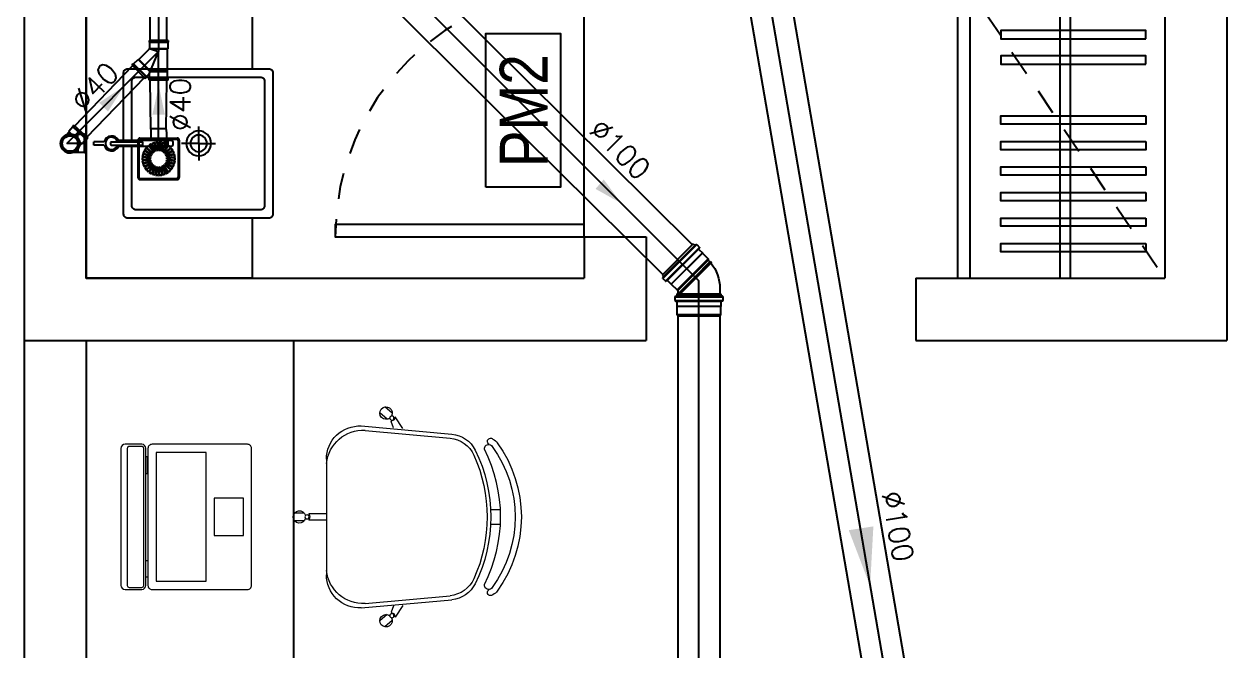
# Model space of a CAD drawing. Header units: millimetres. Extents: x 3923 to 4007, y 744 to 863.
# Drawn here: x 3954.5 to 3960.3, y 831.62 to 834.64 of the extents above; entities that cross this region are included whole.
import ezdxf
from ezdxf.enums import TextEntityAlignment as Align

# ---------------------------------------------------------------- set-up
doc = ezdxf.new("R2010")
doc.units = ezdxf.units.MM
doc.linetypes.add('HIDDEN2', pattern=[0.1875, 0.125, -0.0625])
for name, color, linetype in [('-HIDRO', 8, 'Continuous'), ('AF', 5, 'Continuous'), ('Texto-Tubos', 7, 'Continuous'), ('TigreCad', 3, 'Continuous'), ('Tinterno', 9, 'Continuous'), ('TUBULAÇÃO_ESGOTO', 5, 'Continuous')]:
    doc.layers.add(name, color=color, linetype=linetype)
doc.layers.add('E-Lay-9', color=9, linetype='Continuous', lineweight=9)
doc.styles.add('F2', font='ARIALN.TTF')
doc.styles.add('TCTUBOS-TXT', font='txt.shx')

# ---------------------------------------------------------------- blocks, each defined once
blk = doc.blocks.new('Cadeira')
at = {"layer": 'E-Lay-9', "color": 8}
for p, q in [((-0.0093, 0.0535), (-0.0093, 0.0769)), ((0.0096, 0.0535), (0.0096, 0.0769)), ((-0.0075, 0), (-0.0075, 0.0425)), ((-0.0075, 0.0425), (-0.0056, 0.0425)), ((0.0056, 0.0425), (0.0075, 0.0425)), ((0.0075, 0), (0.0075, 0.0425)), ((-0.1393, 0), (0.1393, 0)), ((-0.2192, -0.0836), (-0.1996, -0.3023)), ((0.2192, -0.0836), (0.1996, -0.3023)), ((-0.2087, -0.0936), (-0.1898, -0.2982)), ((0.2087, -0.0936), (0.1898, -0.2982)), ((-0.25, -0.1588), (-0.265, -0.1409)), ((-0.2355, -0.1467), (-0.2505, -0.1288)), ((0.2355, -0.1467), (0.2505, -0.1288)), ((0.25, -0.1588), (0.265, -0.1409)), ((-0.2398, -0.1647), (-0.2413, -0.1659)), ((-0.2133, -0.1847), (-0.2413, -0.1659)), ((-0.2298, -0.1563), (-0.2313, -0.1575)), ((-0.2144, -0.1618), (-0.2298, -0.1563)), ((0.2133, -0.1847), (0.2413, -0.1659)), ((0.2144, -0.1618), (0.2298, -0.1563)), ((0.2298, -0.1563), (0.2313, -0.1575)), ((0.2398, -0.1647), (0.2413, -0.1659)), ((-0.0175, -0.3961), (-0.0175, -0.4196)), ((0.0175, -0.3961), (0.0175, -0.4196))]:
    blk.add_line(p, q, dxfattribs=at)
blk.add_lwpolyline([(0.1631, -0.3812, -0.237888), (-0.1631, -0.3812, 0.605717), (-0.1738, -0.3953, 0.122717), (-0.17, -0.4, 0.323529), (0.17, -0.4, 0.122717), (0.1738, -0.3953, 0.605717)], format="xyb", close=True, dxfattribs=at)
for centre in [(0, 0.0466), (-0.2382, -0.1579), (0.2382, -0.1579)]:
    blk.add_circle(centre, 0.005, dxfattribs=at)
for centre, radius, start, end in [((0.0001, 0.0652), 0.015, 281.6334, 257.4537), ((0, 0.0475), 0.0075, 221.8103, 318.1897), ((-0.1393, -0.08), 0.08, 90, 182.5692), ((0.1393, -0.08), 0.08, 357.4308, 90), ((-0.1202, -0.0886), 0.0887, 95.5925, 183.2522), ((0.1202, -0.0886), 0.0887, 356.7478, 84.4075), ((-0.2502, -0.1438), 0.015, 322.5463, 298.3666), ((0.2502, -0.1438), 0.015, 241.6334, 217.4537), ((-0.2388, -0.1573), 0.0075, 261.8103, 358.1897), ((0.2388, -0.1573), 0.0075, 181.8103, 278.1897), ((-0.1299, -0.296), 0.07, 185.1212, 243.6047), ((-0.1201, -0.2918), 0.07, 185.2999, 245.7361), ((0.1201, -0.2918), 0.07, 294.2639, 354.7001), ((0.1299, -0.296), 0.07, 296.3953, 354.8788), ((0, -0.0343), 0.3622, 243.6047, 296.3953), ((0, -0.0254), 0.3622, 245.7361, 294.2639), ((-0.1819, -0.3961), 0.00782, 29.8109, 225.3255), ((-0.1625, -0.39), 0.0275, 205.1455, 233.4571), ((-0.1625, -0.39), 0.0125, 205.1455, 233.1301), ((0.1819, -0.3961), 0.00782, 314.6745, 150.1891), ((0.1625, -0.39), 0.0275, 306.5429, 334.8545), ((0, -0.1648), 0.3052, 234.1238, 305.8762)]:
    blk.add_arc(centre, radius, start, end, dxfattribs=at)
blk = doc.blocks.new('Notebook')
at = {"layer": 'E-Lay-9', "color": 8}
for p, q in [((-0.175, 0.305), (-0.175, 0.3)), ((-0.175, 0.3), (-0.175, 0.265)), ((0.165, 0.315), (-0.165, 0.315)), ((0.175, 0.3), (0.175, 0.305)), ((0.175, 0.265), (0.175, 0.3)), ((-0.165, 0.255), (0.165, 0.255))]:
    blk.add_line(p, q, dxfattribs=at)
for points in [[(-0.165, 0.26), (0.165, 0.26, 0.414214), (0.17, 0.265), (0.17, 0.295, 0.414214), (0.165, 0.3), (-0.165, 0.3, 0.414214), (-0.17, 0.295), (-0.17, 0.265, 0.414214)], [(-0.165, 0), (0.165, 0, 0.414214), (0.175, 0.01), (0.175, 0.24, 0.414214), (0.165, 0.25), (-0.165, 0.25, 0.414214), (-0.175, 0.24), (-0.175, 0.01, 0.414214)]]:
    blk.add_lwpolyline(points, format="xyb", close=True, dxfattribs=at)
for points in [[(-0.105, 0.25), (-0.145, 0.25), (-0.145, 0.255), (-0.105, 0.255)], [(0.105, 0.25), (0.145, 0.25), (0.145, 0.255), (0.105, 0.255)], [(-0.155, 0.11), (0.155, 0.11), (0.155, 0.23), (-0.155, 0.23)], [(-0.045, 0.02), (0.045, 0.02), (0.045, 0.09), (-0.045, 0.09)]]:
    blk.add_lwpolyline(points, close=True, dxfattribs=at)
for centre, start, end in [((-0.165, 0.305), 90, 180), ((0.165, 0.305), 0, 90), ((-0.165, 0.265), 180, 270), ((0.165, 0.265), 270, 360)]:
    blk.add_arc(centre, 0.01, start, end, dxfattribs=at)
blk = doc.blocks.new('j9n40d')
at = {"layer": 'TigreCad'}
for p, q in [((0, 20.6), (9.8, 20.6)), ((9.8, 20.6), (17.8, 20.6)), ((19, 21.8), (17.8, 20.6)), ((34, 21.8), (19, 21.8)), ((19, -21.8), (19, 21.8)), ((35, 22.8), (34, 21.8)), ((35, 22.8), (35, -22.8)), ((39, 22.8), (35, 22.8)), ((39, 22.8), (39, -22.8)), ((0, -20.6), (9.8, -20.6)), ((9.8, -20.6), (17.8, -20.6)), ((19, -21.8), (17.8, -20.6)), ((34, -21.8), (19, -21.8)), ((35, -22.8), (34, -21.8)), ((39, -22.8), (35, -22.8))]:
    blk.add_line(p, q, dxfattribs=at)
for radius, start, end in [(22.8, 64.6232, 295.3768), (20.6, 90, 270)]:
    blk.add_arc((0, 0), radius, start, end, dxfattribs=at)
at = {"layer": 'Tinterno'}
for p, q in [((17.8, 20.6), (17.8, -20.6)), ((34, 21.8), (34, -21.8))]:
    blk.add_line(p, q, dxfattribs=at)
blk.add_arc((0, 0), 21.8, 70.9009, 289.0991, dxfattribs=at)
blk = doc.blocks.new('j9n40s')
at = {"layer": 'TigreCad'}
for p, q in [((9.8, 20.6), (17.8, 20.6)), ((19, 21.8), (17.8, 20.6)), ((17.8, 20.6), (17.8, 14.3)), ((19, 12.6), (19, 21.8)), ((34, 21.8), (19, 21.8)), ((35, 22.8), (34, 21.8)), ((39, 22.8), (35, 22.8)), ((35, 22.8), (35, -22.8)), ((39, 22.8), (39, -22.8)), ((9.8, -20.6), (17.8, -20.6)), ((17.8, -20.6), (17.8, -14.3)), ((19, -21.8), (17.8, -20.6)), ((19, -12.6), (19, -21.8)), ((34, -21.8), (19, -21.8)), ((35, -22.8), (34, -21.8)), ((39, -22.8), (35, -22.8))]:
    blk.add_line(p, q, dxfattribs=at)
for radius in [22.8, 20]:
    blk.add_circle((0, 0), radius, dxfattribs=at)
at = {"layer": 'Tinterno'}
blk.add_line((34, 21.8), (34, -21.8), dxfattribs=at)
blk.add_circle((0, 0), 18.8, dxfattribs=at)
blk = doc.blocks.new('27289207s')
at = {"linetype": 'Continuous'}
for p, q in [((-49.9, -44.9), (-49.9, 44.9)), ((-47.4, -43.9), (-47.4, 43.9)), ((44.9, 49.9), (-44.9, 49.9)), ((43.9, 47.4), (-43.9, 47.4)), ((-12.4, 15.7), (-24.2, 31.9)), ((-11.1, 16.7), (-22.8, 32.9)), ((-8.9, 17.9), (-17, 36.2)), ((-7.4, 18.6), (-15.5, 36.9)), ((-5, 19.4), (-9.1, 38.9)), ((-3.3, 19.7), (-7.5, 39.3)), ((-0.9, 20), (-0.9, 40)), ((0.8, 20), (0.8, 40)), ((3.3, 19.7), (7.5, 39.3)), ((5, 19.4), (9.1, 38.9)), ((7.4, 18.6), (15.5, 36.9)), ((8.9, 17.9), (17, 36.2)), ((11.1, 16.7), (22.8, 32.9)), ((12.4, 15.7), (24.2, 31.9)), ((47.4, -43.9), (47.4, 43.9)), ((49.9, -44.9), (49.9, 44.9)), ((-20, 1.2), (-39.9, 3.3)), ((-19.8, 2.9), (-39.7, 5)), ((-19.3, 5.4), (-38.3, 11.5)), ((-18.7, 7), (-37.8, 13.2)), ((-17.7, 9.3), (-35.1, 19.3)), ((-16.9, 10.7), (-34.2, 20.7)), ((-15.4, 12.7), (-30.3, 26.1)), ((-14.3, 14), (-29.2, 27.4)), ((14.3, 14), (29.2, 27.4)), ((15.4, 12.7), (30.3, 26.1)), ((16.9, 10.7), (34.2, 20.7)), ((17.7, 9.3), (35.1, 19.3)), ((18.7, 7), (37.8, 13.2)), ((19.3, 5.4), (38.3, 11.5)), ((19.8, 2.9), (39.7, 5)), ((20, 1.2), (39.9, 3.3)), ((-20, -1.2), (-39.9, -3.3)), ((-19.8, -2.9), (-39.7, -5)), ((-19.3, -5.4), (-38.3, -11.5)), ((-18.7, -7), (-37.8, -13.2)), ((-17.7, -9.3), (-35.1, -19.3)), ((-16.9, -10.7), (-34.2, -20.7)), ((-15.4, -12.7), (-30.3, -26.1)), ((-14.3, -14), (-29.2, -27.4)), ((-12.4, -15.7), (-24.2, -31.9)), ((-11.1, -16.7), (-22.8, -32.9)), ((-8.9, -17.9), (-17, -36.2)), ((-7.4, -18.6), (-15.5, -36.9)), ((-5, -19.4), (-9.1, -38.9)), ((-3.3, -19.7), (-7.5, -39.3)), ((-0.9, -20), (-0.9, -40)), ((0.8, -20), (0.8, -40)), ((3.3, -19.7), (7.5, -39.3)), ((5, -19.4), (9.1, -38.9)), ((7.4, -18.6), (15.5, -36.9)), ((8.9, -17.9), (17, -36.2)), ((11.1, -16.7), (22.8, -32.9)), ((12.4, -15.7), (24.2, -31.9)), ((14.3, -14), (29.2, -27.4)), ((15.4, -12.7), (30.3, -26.1)), ((16.9, -10.7), (34.2, -20.7)), ((17.7, -9.3), (35.1, -19.3)), ((18.7, -7), (37.8, -13.2)), ((19.3, -5.4), (38.3, -11.5)), ((19.8, -2.9), (39.7, -5)), ((20, -1.2), (39.9, -3.3)), ((44.9, -49.9), (-44.9, -49.9)), ((43.9, -47.4), (-43.9, -47.4)), ((-18.7, -59.9), (-19, -49.9)), ((18.7, -59.9), (19, -49.9)), ((-18.7, -60.4), (-18.7, -59.9)), ((-18.5, -70.9), (-18.7, -60.4)), ((-17, -72.4), (-16.5, -72.4)), ((-16.5, -72.4), (17, -72.4)), ((18.5, -70.9), (18.7, -59.9))]:
    blk.add_line(p, q, dxfattribs=at)
for centre, radius, start, end in [((-44.9, 44.9), 5, 90, 180), ((-43.9, 43.9), 3.5, 90, 180), ((0, 0), 40, 127.2176, 136.7824), ((0, 0), 39, 127.249, 136.7512), ((0, 0), 40, 115.2176, 124.7824), ((0, 0), 39, 115.2489, 124.7512), ((0, 0), 40, 103.2176, 112.7824), ((0, 0), 39, 103.2489, 112.7512), ((0, 0), 40, 91.2176, 100.7823), ((0, 0), 39, 91.2488, 100.7511), ((0, 0), 40, 79.2177, 88.7824), ((0, 0), 39, 79.2489, 88.7512), ((0, 0), 39, 67.2488, 76.7511), ((0, 0), 40, 67.2177, 76.7824), ((0, 0), 39, 55.2488, 64.7511), ((0, 0), 40, 55.2176, 64.7824), ((0, 0), 39, 43.2488, 52.7511), ((0, 0), 40, 43.2177, 52.7824), ((43.9, 43.9), 3.5, 0, 90), ((44.9, 44.9), 5, 0, 90), ((0, 0), 40, 175.2176, 184.7824), ((0, 0), 40, 163.2176, 172.7824), ((0, 0), 39, 175.2489, 184.7511), ((0, 0), 39, 163.2489, 172.7512), ((0, 0), 40, 151.2177, 160.7824), ((0, 0), 39, 151.2489, 160.7512), ((0, 0), 40, 139.2176, 148.7823), ((0, 0), 39, 139.2489, 148.7512), ((0, 0), 21, 176.3197, 183.6803), ((0, 0), 21, 164.3198, 171.6803), ((0, 0), 20, 176.4358, 183.5642), ((0, 0), 20, 164.4358, 171.5641), ((0, 0), 21, 152.3197, 159.6802), ((0, 0), 20, 152.4358, 159.5642), ((0, 0), 21, 140.3199, 147.6804), ((0, 0), 20, 140.4358, 147.5642), ((0, 0), 21, 128.3197, 135.6802), ((0, 0), 20, 128.4358, 135.5642), ((0, 0), 21, 116.3197, 123.6802), ((0, 0), 20, 116.4359, 123.5643), ((0, 0), 21, 104.3197, 111.6802), ((0, 0), 20, 104.4359, 111.5643), ((0, 0), 21, 92.3198, 99.6803), ((0, 0), 20, 92.4358, 99.5642), ((0, 0), 21, 80.3197, 87.6802), ((0, 0), 20, 80.4358, 87.5642), ((0, 0), 20, 68.4357, 75.5641), ((0, 0), 21, 68.3198, 75.6803), ((0, 0), 20, 56.4358, 63.5642), ((0, 0), 21, 56.3199, 63.6804), ((0, 0), 20, 44.4357, 51.5641), ((0, 0), 21, 44.3198, 51.6803), ((0, 0), 20, 32.4358, 39.5642), ((0, 0), 21, 32.3198, 39.6803), ((0, 0), 20, 20.4358, 27.5642), ((0, 0), 21, 20.3196, 27.6801), ((0, 0), 20, 8.4359, 15.5642), ((0, 0), 20, 356.4358, 3.5642), ((0, 0), 21, 8.3197, 15.6802), ((0, 0), 21, 356.3197, 3.6803), ((0, 0), 39, 31.2489, 40.7512), ((0, 0), 40, 31.2176, 40.7824), ((0, 0), 39, 19.2488, 28.7511), ((0, 0), 40, 19.2176, 28.7823), ((0, 0), 39, 7.2488, 16.7511), ((0, 0), 40, 7.2176, 16.7824), ((0, 0), 39, 355.2489, 4.7511), ((0, 0), 40, 355.2176, 4.7824), ((0, 0), 40, 187.2176, 196.7824), ((0, 0), 39, 187.2488, 196.7511), ((0, 0), 40, 199.2176, 208.7824), ((0, 0), 39, 199.2488, 208.7511), ((0, 0), 40, 211.2177, 220.7824), ((0, 0), 39, 211.2488, 220.7511), ((0, 0), 40, 223.2176, 232.7824), ((0, 0), 39, 223.2488, 232.7511), ((0, 0), 21, 188.3198, 195.6803), ((0, 0), 20, 188.4359, 195.5642), ((0, 0), 21, 200.3198, 207.6803), ((0, 0), 20, 200.4358, 207.5642), ((0, 0), 21, 212.3196, 219.6801), ((0, 0), 20, 212.4358, 219.5642), ((0, 0), 21, 224.3196, 231.6801), ((0, 0), 20, 224.4359, 231.5643), ((0, 0), 21, 236.3197, 243.6802), ((0, 0), 20, 236.4358, 243.5642), ((0, 0), 21, 248.3198, 255.6803), ((0, 0), 20, 248.4358, 255.5642), ((0, 0), 21, 260.3197, 267.6802), ((0, 0), 20, 260.4358, 267.5642), ((0, 0), 20, 272.4358, 279.5642), ((0, 0), 21, 272.3198, 279.6803), ((0, 0), 20, 284.4358, 291.5642), ((0, 0), 21, 284.3198, 291.6803), ((0, 0), 20, 296.4357, 303.5641), ((0, 0), 21, 296.3197, 303.6802), ((0, 0), 20, 308.4359, 315.5643), ((0, 0), 21, 308.3199, 315.6804), ((0, 0), 20, 320.4358, 327.5642), ((0, 0), 21, 320.3197, 327.6802), ((0, 0), 20, 332.4358, 339.5642), ((0, 0), 21, 332.3199, 339.6804), ((0, 0), 20, 344.4358, 351.5641), ((0, 0), 21, 344.3197, 351.6802), ((0, 0), 39, 307.2488, 316.7511), ((0, 0), 40, 307.2176, 316.7823), ((0, 0), 39, 319.2488, 328.7511), ((0, 0), 40, 319.2176, 328.7824), ((0, 0), 39, 331.2489, 340.7512), ((0, 0), 40, 331.2176, 340.7824), ((0, 0), 39, 343.2489, 352.7512), ((0, 0), 40, 343.2176, 352.7824), ((-44.9, -44.9), 5, 180, 270), ((-43.9, -43.9), 3.5, 180, 270), ((0, 0), 40, 235.2176, 244.7824), ((0, 0), 39, 235.2489, 244.7511), ((0, 0), 40, 247.2176, 256.7824), ((0, 0), 39, 247.2488, 256.7511), ((0, 0), 40, 259.2176, 268.7824), ((0, 0), 39, 259.2489, 268.7512), ((0, 0), 39, 271.2489, 280.7511), ((0, 0), 40, 271.2176, 280.7824), ((0, 0), 39, 283.2488, 292.7511), ((0, 0), 40, 283.2176, 292.7824), ((0, 0), 39, 295.2489, 304.7511), ((0, 0), 40, 295.2176, 304.7824), ((43.9, -43.9), 3.5, 270, 360), ((44.9, -44.9), 5, 270, 360), ((-17, -70.9), 1.5, 180.9167, 270), ((17, -70.9), 1.5, 270.0002, 359.0835)]:
    blk.add_arc(centre, radius, start, end, dxfattribs=at)
blk = doc.blocks.new('27710409p')
at = {"layer": 'TigreCad'}
for p, q in [((-27.1, 22.8), (-27.1, -22.8)), ((-27.1, 22.8), (-23.1, 22.8)), ((-23.1, 22.8), (-23.1, -22.8)), ((-23.1, 22.8), (-22.1, 21.8)), ((-22.1, 21.8), (-7.1, 21.8)), ((-7.1, 21.8), (-7.1, -20.7)), ((-7.1, 21.8), (-5.9, 20.6)), ((-5.9, 20.6), (47.2, 20.6)), ((48.4, 21.8), (47.2, 20.6)), ((48.4, 21.8), (48.4, -20)), ((63.4, 21.8), (48.4, 21.8)), ((64.4, 22.8), (63.4, 21.8)), ((64.4, 22.8), (64.4, -22.8)), ((68.4, 22.8), (64.4, 22.8)), ((68.4, 22.8), (68.4, -22.8)), ((-27.1, -22.8), (-23.1, -22.8)), ((-23.1, -22.8), (-22.1, -21.8)), ((-22.1, -21.8), (-8.2, -21.8)), ((-7.5, -21.9), (0, 0)), ((18.8, -47.9), (-6.7, -22.4)), ((54.1, -22.4), (0, 0)), ((18.8, -49.6), (48.4, -20)), ((60.2, -29.4), (54.3, -23.5)), ((63.4, -21.8), (55, -21.8)), ((64.4, -22.8), (63.4, -21.8)), ((68.4, -22.8), (64.4, -22.8)), ((18.8, -49.6), (18.8, -47.9)), ((29.4, -60.2), (18.8, -49.6)), ((29.4, -61.7), (61.7, -29.4)), ((32.2, -64.5), (64.5, -32.2)), ((61.7, -29.4), (60.2, -29.4)), ((64.5, -32.2), (61.7, -29.4)), ((29.4, -61.7), (29.4, -60.2)), ((32.2, -64.5), (29.4, -61.7))]:
    blk.add_line(p, q, dxfattribs=at)
for centre, radius, start, end in [((-8.2, -23.8), 2, 45, 90), ((55, -22.8), 1, 90, 225)]:
    blk.add_arc(centre, radius, start, end, dxfattribs=at)
at = {"layer": 'Tinterno'}
for p, q in [((-22.1, 21.8), (-22.1, -21.8)), ((-5.9, 20.6), (-5.9, -17.2)), ((47.2, 20.6), (47.2, -19.5)), ((63.4, 21.8), (63.4, -21.8)), ((18.8, -47.9), (47.2, -19.5)), ((29.4, -60.2), (60.2, -29.4))]:
    blk.add_line(p, q, dxfattribs=at)
blk = doc.blocks.new('j4n100p')
at = {"layer": 'TigreCad'}
for p, q in [((9.8, 50.8), (9.9, 52.3)), ((9.8, 50.8), (9.8, 0)), ((12.9, 52.3), (9.9, 52.3)), ((9.9, 52.3), (9.9, 0)), ((13, 50.8), (12.9, 52.3)), ((12.9, 52.3), (12.9, 0)), ((19.2, 50.8), (13, 50.8)), ((13, 50.8), (13, 0)), ((21.4, 53), (19.2, 50.8)), ((41.1, 53), (21.4, 53)), ((21.4, 53), (21.4, -53)), ((41.4, 53.2), (41.1, 53)), ((41.1, 53), (41.1, -53)), ((53.5, 53.2), (41.4, 53.2)), ((41.4, 53.2), (41.4, -53.3)), ((54.7, 56.7), (54.5, 54.2)), ((65.1, 57.7), (55.7, 57.7)), ((55.7, 56.7), (55.7, -56.6)), ((65.1, 56.7), (65.1, -56.6)), ((66.1, 56.9), (66.9, 54)), ((72.3, 53.2), (67.9, 53.2)), ((72.3, 53.2), (72.3, -53.3)), ((-48.8, 23.1), (-58.1, 13.7)), ((9.8, -54.2), (9.8, 0)), ((13, -56), (13, 0)), ((19.1, -52.8), (13.7, -58.1)), ((21.4, -53), (21.2, -52.8)), ((41.1, -53), (21.4, -53)), ((41.4, -53.3), (41.1, -53)), ((53.5, -53.3), (41.4, -53.3)), ((54.7, -56.7), (54.5, -54.2)), ((65.1, -57.6), (55.7, -57.6)), ((66.1, -56.9), (66.9, -54)), ((72.3, -53.3), (67.9, -53.3))]:
    blk.add_line(p, q, dxfattribs=at)
for centre, radius, start, end in [((20.1, -45.8), 97.2, 96.0987, 135), ((53.5, 54.2), 1, 270, 355), ((55.7, 56.7), 1, 90, 175), ((65.1, 56.7), 1, 15, 90), ((67.9, 54.2), 1, 195, 270), ((20.1, -53.8), 1.5, 45, 135), ((53.5, -54.2), 1, 5, 90), ((55.7, -56.6), 1, 185, 270), ((65.1, -56.6), 1, 270, 345), ((67.9, -54.2), 1, 90, 165)]:
    blk.add_arc(centre, radius, start, end, dxfattribs=at)
at = {"layer": 'Tinterno'}
for p, q in [((19.2, 50.8), (19.2, -52.7)), ((54.4, 53.2), (54.4, -53.3)), ((67.1, 53.2), (67.1, -53.3)), ((13.7, -58.1), (-58.1, 13.7)), ((9.9, -54.3), (9.9, 0)), ((12.9, -53.3), (12.9, 0))]:
    blk.add_line(p, q, dxfattribs=at)
blk = doc.blocks.new('11031030p')
at = {"layer": 'TigreCad'}
for p, q in [((0, -53.3), (0, 53.2)), ((0, 53.2), (4.4, 53.2)), ((6.2, 56.9), (5.4, 54)), ((7.2, 57.6), (16.6, 57.6)), ((7.2, -56.7), (7.2, 56.6)), ((16.6, -56.7), (16.6, 56.6)), ((17.6, 56.7), (17.8, 54.2)), ((18.8, 53.2), (30.9, 53.2)), ((30.9, 53.2), (31.2, 53)), ((50.9, 53), (31.2, 53)), ((50.9, 53), (53.1, 50.8)), ((53.1, -50.8), (53.1, 50.8)), ((0, -53.3), (4.4, -53.3)), ((6.2, -56.9), (5.4, -54)), ((7.2, -57.7), (16.6, -57.7)), ((17.6, -56.7), (17.8, -54.2)), ((18.8, -53.3), (30.9, -53.3)), ((30.9, -53.3), (31.2, -53)), ((31.2, -53), (50.9, -53)), ((50.9, -53), (53.1, -50.8))]:
    blk.add_line(p, q, dxfattribs=at)
for centre, start, end in [((4.4, 54.2), 270, 345), ((7.2, 56.6), 90, 165), ((16.6, 56.6), 5, 90), ((18.8, 54.2), 185, 270), ((4.4, -54.2), 15, 90), ((7.2, -56.7), 195, 270), ((16.6, -56.7), 270, 355), ((18.8, -54.2), 90, 175)]:
    blk.add_arc(centre, 1, start, end, dxfattribs=at)
at = {"layer": 'Tinterno'}
for p, q in [((5.2, -53.3), (5.2, 53.2)), ((17.9, -53.3), (17.9, 53.2)), ((30.9, 53.2), (30.9, -53.3)), ((31.2, 53), (31.2, -53)), ((50.9, 53), (50.9, -53))]:
    blk.add_line(p, q, dxfattribs=at)

msp = doc.modelspace()

# ---------------------------------------------------------------- linework, layer by layer
at = {"layer": '-HIDRO', "ltscale": 0.5}
for p, q in [((3954.4976, 859.9153), (3954.4976, 809.9153)), ((3954.7976, 838.2153), (3954.7976, 833.4153)), ((3959.9976, 837.1153), (3959.9976, 833.4153)), ((3960.2976, 837.1153), (3960.2976, 833.1153)), ((3958.9976, 836.1153), (3958.9976, 833.4153)), ((3959.0576, 836.1153), (3959.0576, 833.4153)), ((3959.4922, 836.1153), (3959.4922, 833.4153)), ((3959.5422, 836.1153), (3959.5422, 833.4153)), ((3957.1976, 833.6153), (3957.1976, 833.4153)), ((3957.1976, 833.6153), (3957.4976, 833.6153)), ((3957.4976, 833.6153), (3957.4976, 833.1153)), ((3954.7976, 833.4153), (3957.1976, 833.4153)), ((3958.7976, 833.4153), (3959.9976, 833.4153)), ((3958.7976, 833.4153), (3958.7976, 833.1153)), ((3954.4976, 833.1153), (3957.4976, 833.1153)), ((3954.7976, 833.1153), (3954.7976, 826.7153)), ((3955.7974, 833.1153), (3955.7974, 831.5068)), ((3958.7976, 833.1153), (3960.2976, 833.1153))]:
    msp.add_line(p, q, dxfattribs=at)
at = {"layer": '-HIDRO', "linetype": 'HIDDEN2'}
msp.add_line((3957.4976, 837.1153), (3959.9976, 833.4153), dxfattribs=at)
at = {"layer": '-HIDRO', "ltscale": 0.05}
msp.add_line((3957.1976, 833.6753), (3957.1976, 834.8153), dxfattribs=at)
at = {"layer": '-HIDRO'}
for p, q in [((3955.3395, 834.0653), (3955.3395, 834.1472)), ((3954.8344, 834.0573), (3954.8344, 834.0733)), ((3954.8844, 834.0733), (3954.8344, 834.0733)), ((3954.8844, 834.0573), (3954.8344, 834.0573)), ((3954.9175, 834.0733), (3955.0695, 834.0733)), ((3954.9175, 834.0573), (3955.0695, 834.0573)), ((3955.1753, 834.0801), (3954.9456, 834.0801)), ((3955.1753, 834.0505), (3954.9456, 834.0505)), ((3955.0695, 834.0573), (3955.0695, 834.0733)), ((3955.1747, 834.082), (3955.1799, 834.082)), ((3955.1747, 834.0487), (3955.1799, 834.0487)), ((3955.1806, 834.0801), (3955.1867, 834.0801)), ((3955.1806, 834.0505), (3955.1867, 834.0505)), ((3955.1861, 834.082), (3955.1913, 834.082)), ((3955.1861, 834.0487), (3955.1913, 834.0487)), ((3955.21, 834.0801), (3955.192, 834.0801)), ((3955.21, 834.0505), (3955.192, 834.0505)), ((3955.3395, 834.0653), (3955.2575, 834.0653)), ((3955.3395, 834.0653), (3955.4214, 834.0653)), ((3955.3395, 834.0653), (3955.3395, 833.9834))]:
    msp.add_line(p, q, dxfattribs=at)
msp.add_lwpolyline([(3955.5976, 833.7053), (3955.5976, 833.4153), (3954.7976, 833.4153), (3954.7976, 835.1153), (3955.5976, 835.1153), (3955.5976, 834.4253)], dxfattribs=at)
msp.add_lwpolyline([(3956.7235, 833.8543), (3956.7235, 834.5957), (3957.0841, 834.5957), (3957.0841, 833.8543)], close=True, dxfattribs=at)
at = {"layer": '-HIDRO', "ltscale": 0.5}
for points in [[(3959.9067, 834.57), (3959.9067, 834.61), (3959.2067, 834.61), (3959.2067, 834.57)], [(3959.9067, 834.4469), (3959.9067, 834.4869), (3959.2067, 834.4869), (3959.2067, 834.4469)], [(3959.9067, 834.1982), (3959.9067, 834.1582), (3959.2067, 834.1582), (3959.2067, 834.1982)], [(3959.9067, 834.075), (3959.9067, 834.035), (3959.2067, 834.035), (3959.2067, 834.075)], [(3959.9067, 833.9519), (3959.9067, 833.9119), (3959.2067, 833.9119), (3959.2067, 833.9519)], [(3959.9067, 833.8288), (3959.9067, 833.7888), (3959.2067, 833.7888), (3959.2067, 833.8288)], [(3959.9067, 833.7057), (3959.9067, 833.6657), (3959.2067, 833.6657), (3959.2067, 833.7057)], [(3959.9067, 833.5825), (3959.9067, 833.5425), (3959.2067, 833.5425), (3959.2067, 833.5825)]]:
    msp.add_lwpolyline(points, close=True, dxfattribs=at)
at = {"layer": '-HIDRO'}
for points in [[(3954.9776, 834.0801), (3954.9776, 834.4053, -0.414214), (3954.9976, 834.4253), (3955.6776, 834.4253, -0.414214), (3955.6976, 834.4053), (3955.6976, 833.7253, -0.414214), (3955.6776, 833.7053), (3954.9976, 833.7053, -0.414214), (3954.9776, 833.7253), (3954.9776, 834.0505)], [(3955.0176, 834.0801), (3955.0176, 834.3653, -0.414214), (3955.0376, 834.3853), (3955.6376, 834.3853, -0.414214), (3955.6576, 834.3653), (3955.6576, 833.7653, -0.414214), (3955.6376, 833.7453), (3955.0376, 833.7453, -0.414214), (3955.0176, 833.7653), (3955.0176, 834.0505)]]:
    msp.add_lwpolyline(points, format="xyb", dxfattribs=at)
at = {"layer": '-HIDRO', "ltscale": 0.05}
msp.add_lwpolyline([(3957.1976, 833.6153), (3957.1976, 833.6753), (3955.9976, 833.6753), (3955.9976, 833.6153)], close=True, dxfattribs=at)
at = {"layer": '-HIDRO', "linetype": 'HIDDEN2'}
msp.add_arc((3957.1976, 833.6153), 1.2, 90, 180, dxfattribs=at)
at = {"layer": '-HIDRO'}
for centre, radius, start, end in [((3954.9195, 834.0653), 0.036, 24.25578, 167.16041), ((3955.3395, 834.0653), 0.06, 0, 180), ((3955.3395, 834.0653), 0.04, 0, 180), ((3954.9195, 834.0653), 0.036, 192.83959, 335.74422), ((3954.9195, 834.0653), 0.03, 15.46601, 344.53399), ((3954.9259, 834.0653), 0.0116, 136.53885, 223.46115), ((3955.3395, 834.0653), 0.06, 180, 0), ((3955.3395, 834.0653), 0.04, 180, 0)]:
    msp.add_arc(centre, radius, start, end, dxfattribs=at)
at = {"layer": '-HIDRO', "extrusion": (0, 0, -1)}
for centre in [(3955.1495, 834.0653), (3955.21, 834.0653)]:
    msp.add_ellipse(centre, major_axis=(0, -0.0148), ratio=0.331547, start_param=3.141593, end_param=6.283185, dxfattribs=at)
at = {"layer": '-HIDRO'}
for centre, start_param, end_param in [((3955.1747, 834.0653), 2.66571, 6.759068), ((3955.1799, 834.0653), 3.141593, 6.283185), ((3955.1861, 834.0653), 2.66571, 6.759068), ((3955.1913, 834.0653), 3.141593, 6.283185)]:
    msp.add_ellipse(centre, major_axis=(0, 0.0166), ratio=0.08357, start_param=start_param, end_param=end_param, dxfattribs=at)
at = {"layer": 'AF'}
for p, q in [((3955.1464, 837.9592), (3955.1464, 834.5077)), ((3957.6158, 837.5125), (3959.8672, 824.439)), ((3955.3976, 835.7572), (3957.7515, 833.4033)), ((3954.7036, 834.0649), (3955.1464, 834.5077)), ((3955.1464, 834.091), (3955.1464, 834.5077)), ((3954.7976, 834.0649), (3954.7036, 834.0649)), ((3957.7515, 826.0639), (3957.7515, 833.4033))]:
    msp.add_line(p, q, dxfattribs=at)
at = {"layer": 'TigreCad'}
for p, q in [((3955.1064, 834.562), (3955.1064, 837.7762)), ((3955.1864, 834.562), (3955.1864, 837.7762)), ((3957.7543, 837.3112), (3959.9673, 824.4607)), ((3957.5541, 837.2768), (3959.7671, 824.4262)), ((3956.1117, 835.1729), (3957.7203, 833.577)), ((3955.9681, 835.0292), (3957.5772, 833.4339)), ((3954.743, 834.1506), (3955.0208, 834.4388)), ((3954.8006, 834.0951), (3955.0784, 834.3833)), ((3955.1096, 834.1343), (3955.1064, 834.371)), ((3955.1834, 834.1331), (3955.1864, 834.3709)), ((3957.6499, 833.2347), (3957.6499, 826.0594)), ((3957.8531, 833.2347), (3957.8531, 826.0623))]:
    msp.add_line(p, q, dxfattribs=at)
at = {"layer": 'TUBULAÇÃO_ESGOTO'}
for points in [[(3954.9793, 834.341), (3954.9025, 834.2192), (3954.8595, 834.2612)], [(3955.1473, 834.3448), (3955.1764, 834.2037), (3955.1163, 834.2041)], [(3957.3787, 833.7761), (3957.2529, 833.8462), (3957.2924, 833.8914)], [(3958.5769, 831.9318), (3958.4742, 832.2009), (3958.5928, 832.2193)]]:
    msp.add_solid(points, dxfattribs=at)

# ---------------------------------------------------------------- block references
at = {"layer": '-HIDRO', "yscale": 2, "zscale": 2, "rotation": 90}
for name, p, xscale in [('Cadeira', (3955.9553, 832.2649), -2), ('Notebook', (3955.5949, 832.2649), 2)]:
    msp.add_blockref(name, p, dxfattribs=dict(at, xscale=xscale))
at = {"layer": 'TigreCad', "yscale": 0.002, "zscale": 0.002}
for name, p, xscale, rotation in [('27710409p', (3955.1464, 834.5077), 0.002, 269.8677341986048), ('j9n40s', (3954.7196, 834.0649), 0.002, 47.91234393570788), ('j9n40d', (3954.7196, 834.0649), 0.001999999999999998, 0.08111700863907714), ('27289207s', (3955.1464, 833.9912), 0.002, 180), ('j4n100p', (3957.7515, 833.4037), -0.002, 314.9999999999212)]:
    msp.add_blockref(name, p, dxfattribs=dict(at, xscale=xscale, rotation=rotation))
at = {"layer": 'TUBULAÇÃO_ESGOTO', "xscale": 0.002, "yscale": 0.002, "zscale": 0.002, "rotation": 270}
msp.add_blockref('11031030p', (3957.7515, 833.3409), dxfattribs=at)

# ---------------------------------------------------------------- texts
at = {"layer": '-HIDRO', "linetype": 'Continuous', "style": 'F2'}
msp.add_text('PM2', height=0.23079, rotation=90, dxfattribs=at).set_placement((3956.7915, 833.9516), align=Align.TOP_LEFT)
at = {"layer": 'Texto-Tubos', "style": 'TCTUBOS-TXT'}
for s, rotation, p in [('%%C40', 46.05221, (3954.8744, 834.3044)), ('%%C40', 89.86773, (3955.3003, 834.2535)), ('%%C100', 315, (3957.3364, 834.002)), ('%%C100', 279.77102, (3958.6613, 832.2111))]:
    msp.add_text(s, height=0.1, rotation=rotation, dxfattribs=at).set_placement(p, align=Align.CENTER)

doc.saveas('drawing.dxf')
